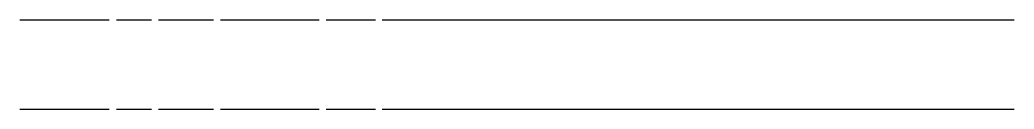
# Model space of a CAD drawing. Header units: millimetres. Extents: x 0 to 33.1, y 1.5 to 45.3.
# Drawn here: x 14.891 to 19.701, y 36.694 to 37.128 of the extents above; entities that cross this region are included whole.
import ezdxf

# ---------------------------------------------------------------- set-up
doc = ezdxf.new("R2010")
doc.units = ezdxf.units.MM
doc.header["$MEASUREMENT"] = 0
doc.layers.get('0').update_dxf_attribs({"linetype": 'CONTINUOUS'})

msp = doc.modelspace()

# ---------------------------------------------------------------- linework, layer by layer
at = {"color": 52, "linetype": 'Continuous'}
for p, q in [((14.8911, 37.1278), (15.3228, 37.1278)), ((15.3578, 37.1278), (15.5278, 37.1278)), ((15.5611, 37.1278), (15.8278, 37.1278)), ((15.8611, 37.1278), (16.3394, 37.1278)), ((16.3728, 37.1278), (16.6111, 37.1278)), ((16.6444, 37.1278), (19.7011, 37.1278))]:
    msp.add_line(p, q, dxfattribs=at)
at = {"color": 7, "linetype": 'Continuous'}
for p, q in [((14.8911, 36.6944), (15.3228, 36.6944)), ((15.3578, 36.6944), (15.5278, 36.6944)), ((15.5611, 36.6944), (15.8278, 36.6944)), ((15.8611, 36.6944), (16.3394, 36.6944)), ((16.3728, 36.6944), (16.6111, 36.6944)), ((16.6444, 36.6944), (19.7011, 36.6944))]:
    msp.add_line(p, q, dxfattribs=at)

doc.saveas('drawing.dxf')
